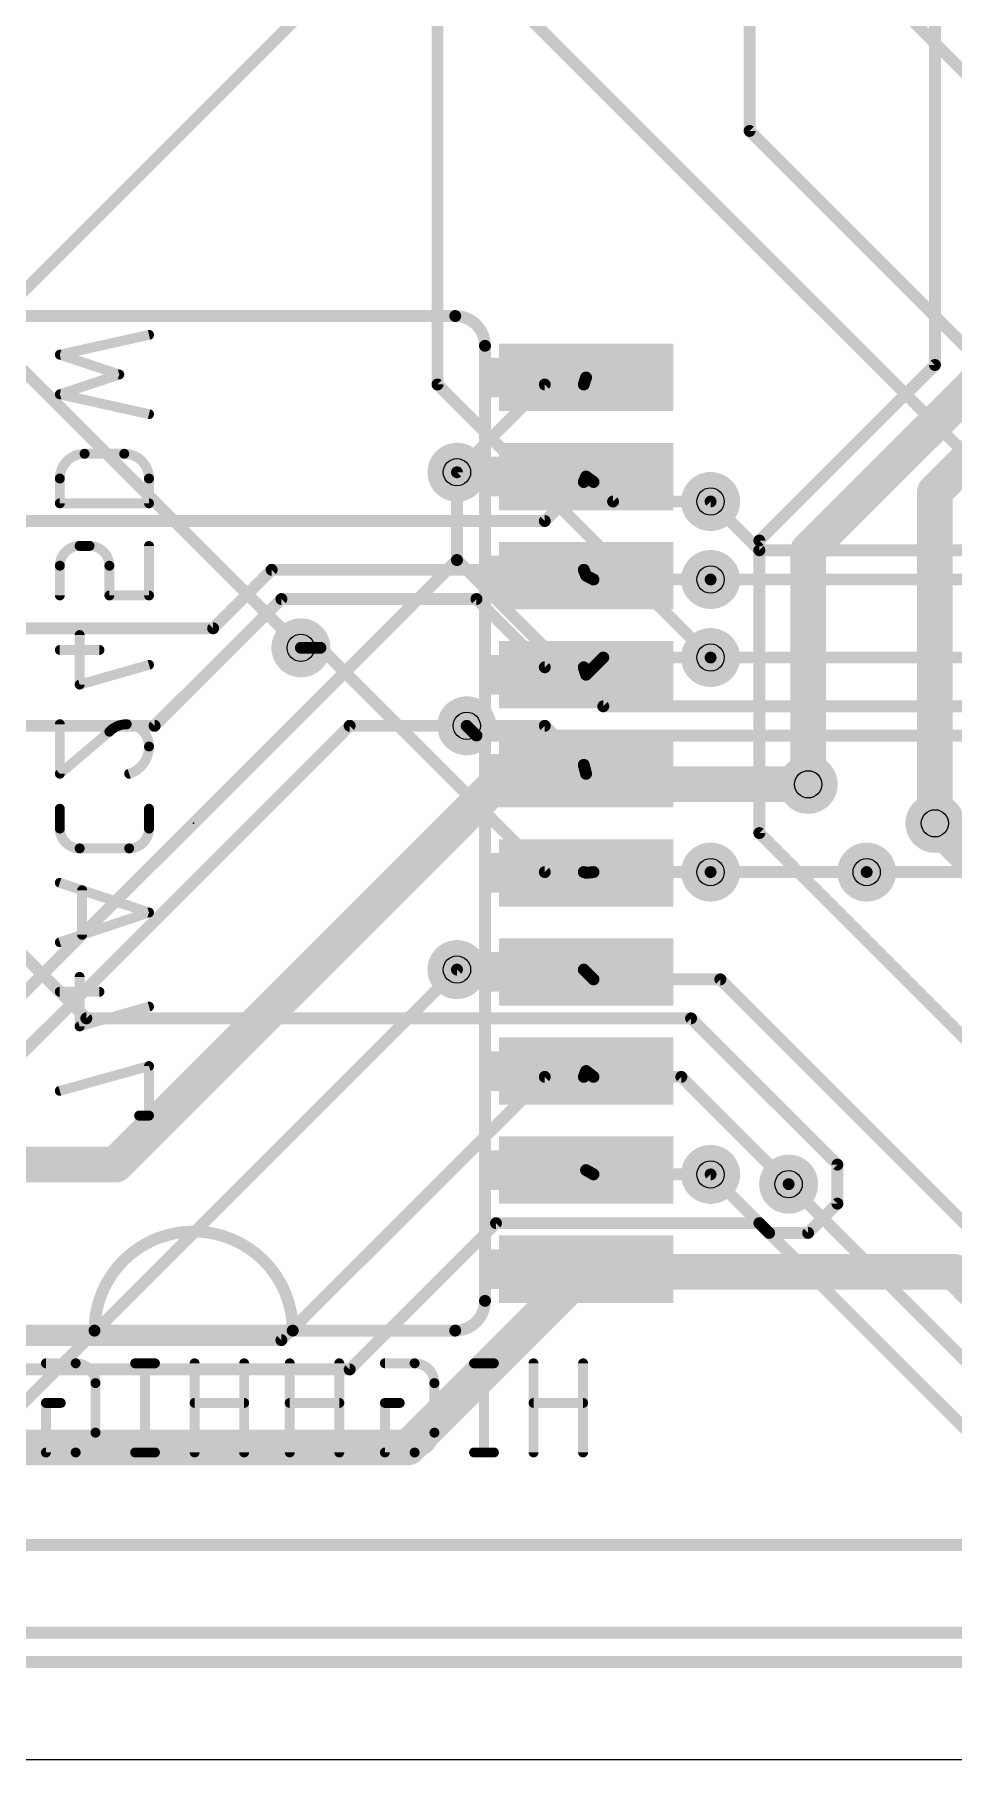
# Model space of a CAD drawing. Extents: x 0 to 200, y 0 to 49.
# Drawn here: x 54.96 to 66.74, y 0 to 22.11 of the extents above; entities that cross this region are included whole.
import ezdxf

# ---------------------------------------------------------------- set-up
doc = ezdxf.new("R2010")
doc.units = 0
for name, color, linetype in [('1', 12, 'CONTINUOUS'), ('16', 132, 'CONTINUOUS'), ('18', 110, 'CONTINUOUS'), ('20', 31, 'CONTINUOUS'), ('22', 253, 'CONTINUOUS'), ('24', 53, 'CONTINUOUS'), ('26', 253, 'CONTINUOUS'), ('28', 253, 'CONTINUOUS'), ('30', 253, 'CONTINUOUS'), ('32', 253, 'CONTINUOUS'), ('44', 253, 'CONTINUOUS'), ('52', 253, 'CONTINUOUS')]:
    doc.layers.add(name, color=color, linetype=linetype)

# ---------------------------------------------------------------- blocks, each defined once
blk = doc.blocks.new('RECT')
blk.add_solid([(-0.5, -0.5), (0.5, -0.5), (-0.5, 0.5), (0.5, 0.5)])
blk = doc.blocks.new('ROUNDV')
at = {"const_width": 0.5}
blk.add_lwpolyline([(0, -0.25, 1), (0, 0.25, 1), (0, -0.25)], format="xyb", dxfattribs=at)

msp = doc.modelspace()

# ---------------------------------------------------------------- linework, layer by layer
at = {"layer": '1'}
for points, const_width in [([(64.125, 25.375), (64.125, 20.875)], 0.1524), ([(60.125, 17.625), (60.125, 25)], 0.1524), ([(64.75, 23.75), (68.875, 19.625)], 0.1524), ([(67.5, 16.125), (60.875, 22.75)], 0.1524), ([(64.125, 20.875), (72.75, 12.25)], 0.1524), ([(58.375, 14.25), (54.5, 18.125)], 0.1524), ([(63.625, 14.125), (60.125, 17.625)], 0.1524), ([(60.375, 16.5), (60.375, 15.375)], 0.1524), ([(63.625, 16.125), (64.25, 15.5)], 0.1524), ([(64.25, 15.5), (68.5, 15.5)], 0.1524), ([(60.375, 15.375), (52.125, 7.125)], 0.1524), ([(60.375, 15.375), (62.25, 13.5)], 0.1524), ([(63.625, 15.125), (68.375, 15.125)], 0.1524), ([(63.625, 14.125), (68.875, 14.125)], 0.1524), ([(62.25, 13.5), (69, 13.5)], 0.1524), ([(59, 13.25), (50.625, 4.875)], 0.1524), ([(60.5, 13.25), (59, 13.25)], 0.1524), ([(60.5, 13.25), (60.625, 13.125)], 0.1524), ([(60.625, 13.125), (67.375, 13.125)], 0.1524), ([(56, 7.625), (60.875, 12.5)], 0.4572), ([(60.875, 12.5), (64.875, 12.5)], 0.4572), ([(66.5, 12), (68.125, 10.375)], 0.4572), ([(63.625, 11.375), (65.625, 11.375)], 0.1524), ([(60.375, 10.125), (52, 1.75)], 0.1524), ([(54.125, 7.625), (56, 7.625)], 0.4572), ([(70, 1.125), (63.625, 7.5)], 0.1524), ([(64.625, 7.375), (69.75, 2.25)], 0.1524)]:
    msp.add_lwpolyline(points, dxfattribs=dict(at, const_width=const_width))
for points, const_width in [([(64.0869, 20.875, 1), (64.1631, 20.875)], 0.0762), ([(64.1519, 20.9019, 1), (64.0981, 20.8481)], 0.0762), ([(60.1519, 17.6519, 1), (60.0981, 17.5981)], 0.0762), ([(60.0869, 17.625, 1), (60.1631, 17.625)], 0.0762), ([(60.4131, 16.5, 1), (60.3369, 16.5)], 0.0762), ([(63.6519, 16.1519, 1), (63.5981, 16.0981)], 0.0762), ([(64.25, 15.5381, 1), (64.25, 15.4619)], 0.0762), ([(64.2231, 15.4731, 1), (64.2769, 15.5269)], 0.0762), ([(60.3369, 15.375, 1), (60.4131, 15.375)], 0.0762), ([(60.4019, 15.4019, 1), (60.3481, 15.3481)], 0.0762), ([(60.4019, 15.3481, 1), (60.3481, 15.4019)], 0.0762), ([(63.625, 15.1631, 1), (63.625, 15.0869)], 0.0762), ([(58.3481, 14.2231, 1), (58.4019, 14.2769)], 0.0762), ([(63.625, 14.1631, 1), (63.625, 14.0869)], 0.0762), ([(63.5981, 14.0981, 1), (63.6519, 14.1519)], 0.0762), ([(62.25, 13.5381, 1), (62.25, 13.4619)], 0.0762), ([(62.2231, 13.4731, 1), (62.2769, 13.5269)], 0.0762), ([(59, 13.2881, 1), (59, 13.2119)], 0.0762), ([(59.0269, 13.2231, 1), (58.9731, 13.2769)], 0.0762), ([(60.5269, 13.2769, 1), (60.4731, 13.2231)], 0.0762), ([(60.5, 13.2119, 1), (60.5, 13.2881)], 0.0762), ([(60.625, 13.1631, 1), (60.625, 13.0869)], 0.0762), ([(60.5981, 13.0981, 1), (60.6519, 13.1519)], 0.0762), ([(60.875, 12.6143, 1), (60.875, 12.3857)], 0.2286), ([(60.9558, 12.4192, 1), (60.7942, 12.5808)], 0.2286), ([(64.875, 12.3857, 1), (64.875, 12.6143)], 0.2286), ([(66.5808, 12.0808, 1), (66.4192, 11.9192)], 0.2286), ([(63.625, 11.4131, 1), (63.625, 11.3369)], 0.0762), ([(65.625, 11.3369, 1), (65.625, 11.4131)], 0.0762), ([(60.4019, 10.0981, 1), (60.3481, 10.1519)], 0.0762), ([(55.9192, 7.7058, 1), (56.0808, 7.5442)], 0.2286), ([(56, 7.5107, 1), (56, 7.7393)], 0.2286), ([(63.6519, 7.5269, 1), (63.5981, 7.4731)], 0.0762), ([(64.6519, 7.4019, 1), (64.5981, 7.3481)], 0.0762)]:
    msp.add_lwpolyline(points, format="xyb", dxfattribs=dict(at, const_width=const_width))
at = {"layer": '16'}
for points, const_width in [([(66.5, 17.875), (66.5, 27.125)], 0.1524), ([(62.375, 26.375), (53.125, 17.125)], 0.1524), ([(64.25, 15.625), (66.5, 17.875)], 0.1524), ([(64.875, 15.5), (67.25, 17.875)], 0.4572), ([(61.5, 17.625), (60.375, 16.5)], 0.1524), ([(62, 17.625), (61.5, 17.625)], 0.1524), ([(62, 17.625), (62.0292, 17.715)], 0.1524), ([(67.25, 17), (66.5, 16.25)], 0.4572), ([(62, 16.375), (61.5, 15.875)], 0.1524), ([(62, 16.375), (62.0292, 16.445)], 0.1524), ([(62.125, 16.375), (62.0292, 16.445)], 0.1524), ([(62.125, 16.375), (62.375, 16.125)], 0.1524), ([(66.5, 16.25), (66.5, 12)], 0.4572), ([(62.375, 16.125), (63.625, 16.125)], 0.1524), ([(61.5, 15.875), (50.75, 15.875)], 0.1524), ([(64.25, 11.875), (64.25, 15.625)], 0.1524), ([(64.875, 12.5), (64.875, 15.5)], 0.4572), ([(58, 15.25), (57.25, 14.5)], 0.1524), ([(62, 15.25), (58, 15.25)], 0.1524), ([(62, 15.25), (62.0292, 15.175)], 0.1524), ([(62.125, 15.125), (62.0292, 15.175)], 0.1524), ([(62.125, 15.125), (63.625, 15.125)], 0.1524), ([(58.125, 14.875), (56.5, 13.25)], 0.1524), ([(60.625, 14.875), (58.125, 14.875)], 0.1524), ([(61.5, 14), (60.625, 14.875)], 0.1524), ([(57.25, 14.5), (50.375, 14.5)], 0.1524), ([(58.625, 14.25), (58.375, 14.25)], 0.1524), ([(61.5, 11.375), (58.625, 14.25)], 0.1524), ([(62.125, 14), (62.25, 14.125)], 0.1524), ([(62.25, 14.125), (63.625, 14.125)], 0.1524), ([(62, 14), (61.5, 14)], 0.1524), ([(62, 14), (62.0292, 13.905)], 0.1524), ([(62.125, 14), (62.0292, 13.905)], 0.1524), ([(56.5, 13.25), (50.125, 13.25)], 0.1524), ([(61.5, 13.25), (60.5, 13.25)], 0.1524), ([(62, 12.75), (61.5, 13.25)], 0.1524), ([(62, 12.75), (62.0292, 12.635)], 0.1524), ([(53.125, 12), (55.625, 9.5)], 0.1524), ([(67.25, 8.875), (64.25, 11.875)], 0.1524), ([(62, 11.375), (61.5, 11.375)], 0.1524), ([(62, 11.375), (62.0292, 11.365)], 0.1524), ([(62.125, 11.375), (62.0292, 11.365)], 0.1524), ([(62.125, 11.375), (63.625, 11.375)], 0.1524), ([(65.625, 11.375), (68.125, 11.375)], 0.1524), ([(62, 10.125), (60.375, 10.125)], 0.1524), ([(62, 10.125), (62.0292, 10.095)], 0.1524), ([(62.125, 10), (62.0292, 10.095)], 0.1524), ([(62.125, 10), (63.75, 10)], 0.1524), ([(63.75, 10), (70, 3.75)], 0.1524), ([(55.625, 9.5), (63.375, 9.5)], 0.1524), ([(63.375, 9.5), (65.25, 7.625)], 0.1524), ([(62, 8.75), (62.0292, 8.825)], 0.1524), ([(62.125, 8.75), (62.0292, 8.825)], 0.1524), ([(61.5, 8.75), (58.125, 5.375)], 0.1524), ([(62, 8.75), (61.5, 8.75)], 0.1524), ([(62.125, 8.75), (63.25, 8.75)], 0.1524), ([(63.25, 8.75), (64.625, 7.375)], 0.1524), ([(62.125, 7.5), (62.0292, 7.555)], 0.1524), ([(63.625, 7.5), (62.125, 7.5)], 0.1524), ([(65.25, 7.625), (65.25, 7.125)], 0.1524), ([(65.25, 7.125), (64.875, 6.75)], 0.1524), ([(60.875, 6.875), (59, 5)], 0.1524), ([(64.25, 6.875), (60.875, 6.875)], 0.1524), ([(64.375, 6.75), (64.25, 6.875)], 0.1524), ([(64.875, 6.75), (64.375, 6.75)], 0.1524), ([(61.875, 6.125), (62.0292, 6.285)], 0.4572), ([(62.125, 6.25), (62.0292, 6.285)], 0.4572), ([(66.75, 6.25), (62.125, 6.25)], 0.4572), ([(69.75, 3.25), (66.75, 6.25)], 0.4572), ([(61.875, 6.125), (59.75, 4)], 0.4572), ([(58.125, 5.375), (51.125, 5.375)], 0.1524), ([(59, 5), (52.25, 5)], 0.1524), ([(59.75, 4), (52.125, 4)], 0.4572), ([(52.5, 2.75), (75.125, 2.75)], 0.1524), ([(147.125, 1.625), (53.125, 1.625)], 0.1524), ([(148, 1.25), (30.375, 1.25)], 0.1524)]:
    msp.add_lwpolyline(points, dxfattribs=dict(at, const_width=const_width))
for points, const_width in [([(66.4619, 17.875, 1), (66.5381, 17.875)], 0.0762), ([(66.5269, 17.8481, 1), (66.4731, 17.9019)], 0.0762), ([(61.5, 17.6631, 1), (61.5, 17.5869)], 0.0762), ([(61.5269, 17.5981, 1), (61.4731, 17.6519)], 0.0762), ([(62.0654, 17.7032, 1), (61.993, 17.7268)], 0.0762), ([(62, 17.5869, 1), (62, 17.6631)], 0.0762), ([(61.9638, 17.6368, 1), (62.0362, 17.6132)], 0.0762), ([(60.3481, 16.5269, 1), (60.4019, 16.4731)], 0.0762), ([(61.9648, 16.3897, 1), (62.0352, 16.3603)], 0.0762), ([(62.0269, 16.3481, 1), (61.9731, 16.4019)], 0.0762), ([(62.0517, 16.4758, 1), (62.0067, 16.4142)], 0.0762), ([(62.0644, 16.4303, 1), (61.994, 16.4597)], 0.0762), ([(62.1519, 16.4019, 1), (62.0981, 16.3481)], 0.0762), ([(62.1025, 16.3442, 1), (62.1475, 16.4058)], 0.0762), ([(66.6143, 16.25, 1), (66.3857, 16.25)], 0.2286), ([(66.4192, 16.3308, 1), (66.5808, 16.1692)], 0.2286), ([(62.375, 16.1631, 1), (62.375, 16.0869)], 0.0762), ([(62.3481, 16.0981, 1), (62.4019, 16.1519)], 0.0762), ([(63.625, 16.0869, 1), (63.625, 16.1631)], 0.0762), ([(61.4731, 15.9019, 1), (61.5269, 15.8481)], 0.0762), ([(61.5, 15.8369, 1), (61.5, 15.9131)], 0.0762), ([(64.2881, 15.625, 1), (64.2119, 15.625)], 0.0762), ([(64.9893, 15.5, 1), (64.7607, 15.5)], 0.2286), ([(64.2231, 15.6519, 1), (64.2769, 15.5981)], 0.0762), ([(64.7942, 15.5808, 1), (64.9558, 15.4192)], 0.2286), ([(58, 15.2881, 1), (58, 15.2119)], 0.0762), ([(58.0269, 15.2231, 1), (57.9731, 15.2769)], 0.0762), ([(62.0355, 15.2638, 1), (61.9645, 15.2362)], 0.0762), ([(62, 15.2119, 1), (62, 15.2881)], 0.0762), ([(62.0468, 15.2088, 1), (62.0116, 15.1412)], 0.0762), ([(61.9937, 15.1612, 1), (62.0647, 15.1888)], 0.0762), ([(62.125, 15.1631, 1), (62.125, 15.0869)], 0.0762), ([(62.1074, 15.0912, 1), (62.1426, 15.1588)], 0.0762), ([(63.625, 15.0869, 1), (63.625, 15.1631)], 0.0762), ([(58.125, 14.9131, 1), (58.125, 14.8369)], 0.0762), ([(58.1519, 14.8481, 1), (58.0981, 14.9019)], 0.0762), ([(60.6519, 14.9019, 1), (60.5981, 14.8481)], 0.0762), ([(60.625, 14.8369, 1), (60.625, 14.9131)], 0.0762), ([(57.2231, 14.5269, 1), (57.2769, 14.4731)], 0.0762), ([(57.25, 14.4619, 1), (57.25, 14.5381)], 0.0762), ([(58.375, 14.2881, 1), (58.375, 14.2119)], 0.0762), ([(58.6519, 14.2769, 1), (58.5981, 14.2231)], 0.0762), ([(58.625, 14.2119, 1), (58.625, 14.2881)], 0.0762), ([(62.25, 14.1631, 1), (62.25, 14.0869)], 0.0762), ([(62.2769, 14.0981, 1), (62.2231, 14.1519)], 0.0762), ([(63.625, 14.0869, 1), (63.625, 14.1631)], 0.0762), ([(61.5, 14.0381, 1), (61.5, 13.9619)], 0.0762), ([(61.4731, 13.9731, 1), (61.5269, 14.0269)], 0.0762), ([(62.0364, 14.0112, 1), (61.9636, 13.9888)], 0.0762), ([(62.0024, 13.9321, 1), (62.056, 13.8779)], 0.0762), ([(61.9928, 13.8938, 1), (62.0656, 13.9162)], 0.0762), ([(62, 13.9619, 1), (62, 14.0381)], 0.0762), ([(62.0981, 14.0269, 1), (62.1519, 13.9731)], 0.0762), ([(62.1518, 13.9729, 1), (62.0982, 14.0271)], 0.0762), ([(56.4731, 13.2769, 1), (56.5269, 13.2231)], 0.0762), ([(56.5, 13.2119, 1), (56.5, 13.2881)], 0.0762), ([(60.5, 13.2881, 1), (60.5, 13.2119)], 0.0762), ([(61.5269, 13.2769, 1), (61.4731, 13.2231)], 0.0762), ([(61.5, 13.2119, 1), (61.5, 13.2881)], 0.0762), ([(62.0369, 12.7594, 1), (61.9631, 12.7406)], 0.0762), ([(61.9731, 12.7231, 1), (62.0269, 12.7769)], 0.0762), ([(61.9923, 12.6256, 1), (62.0661, 12.6444)], 0.0762), ([(64.7607, 12.5, 1), (64.9893, 12.5)], 0.2286), ([(64.2769, 11.9019, 1), (64.2231, 11.8481)], 0.0762), ([(66.3857, 12, 1), (66.6143, 12)], 0.2286), ([(64.2119, 11.875, 1), (64.2881, 11.875)], 0.0762), ([(61.5, 11.4131, 1), (61.5, 11.3369)], 0.0762), ([(61.4731, 11.3481, 1), (61.5269, 11.4019)], 0.0762), ([(62.0123, 11.411, 1), (61.9877, 11.339)], 0.0762), ([(62.0252, 11.4029, 1), (62.0332, 11.3271)], 0.0762), ([(62, 11.3369, 1), (62, 11.4131)], 0.0762), ([(62.0169, 11.329, 1), (62.0415, 11.401)], 0.0762), ([(62.125, 11.4131, 1), (62.125, 11.3369)], 0.0762), ([(62.129, 11.3371, 1), (62.121, 11.4129)], 0.0762), ([(63.625, 11.3369, 1), (63.625, 11.4131)], 0.0762), ([(65.625, 11.4131, 1), (65.625, 11.3369)], 0.0762), ([(60.375, 10.1631, 1), (60.375, 10.0869)], 0.0762), ([(62.0273, 10.1516, 1), (61.9727, 10.0984)], 0.0762), ([(62.056, 10.1221, 1), (62.0024, 10.0679)], 0.0762), ([(62, 10.0869, 1), (62, 10.1631)], 0.0762), ([(62.0019, 10.0684, 1), (62.0565, 10.1216)], 0.0762), ([(62.125, 10.0381, 1), (62.125, 9.9619)], 0.0762), ([(62.0982, 9.9729, 1), (62.1518, 10.0271)], 0.0762), ([(63.7769, 10.0269, 1), (63.7231, 9.9731)], 0.0762), ([(63.75, 9.9619, 1), (63.75, 10.0381)], 0.0762), ([(55.625, 9.5381, 1), (55.625, 9.4619)], 0.0762), ([(55.5981, 9.4731, 1), (55.6519, 9.5269)], 0.0762), ([(63.4019, 9.5269, 1), (63.3481, 9.4731)], 0.0762), ([(63.375, 9.4619, 1), (63.375, 9.5381)], 0.0762), ([(62.0527, 8.855, 1), (62.0057, 8.795)], 0.0762), ([(62.0647, 8.8112, 1), (61.9937, 8.8388)], 0.0762), ([(61.5, 8.7881, 1), (61.5, 8.7119)], 0.0762), ([(61.5269, 8.7231, 1), (61.4731, 8.7769)], 0.0762), ([(61.9645, 8.7638, 1), (62.0355, 8.7362)], 0.0762), ([(62, 8.7119, 1), (62, 8.7881)], 0.0762), ([(62.125, 8.7881, 1), (62.125, 8.7119)], 0.0762), ([(62.1015, 8.72, 1), (62.1485, 8.78)], 0.0762), ([(63.2769, 8.7769, 1), (63.2231, 8.7231)], 0.0762), ([(63.25, 8.7119, 1), (63.25, 8.7881)], 0.0762), ([(62.0482, 7.588, 1), (62.0102, 7.522)], 0.0762), ([(62.125, 7.5381, 1), (62.125, 7.4619)], 0.0762), ([(62.106, 7.467, 1), (62.144, 7.533)], 0.0762), ([(63.625, 7.4619, 1), (63.625, 7.5381)], 0.0762), ([(65.2881, 7.625, 1), (65.2119, 7.625)], 0.0762), ([(65.2231, 7.5981, 1), (65.2769, 7.6519)], 0.0762), ([(64.5981, 7.3481, 1), (64.6519, 7.4019)], 0.0762), ([(65.2119, 7.125, 1), (65.2881, 7.125)], 0.0762), ([(65.2769, 7.0981, 1), (65.2231, 7.1519)], 0.0762), ([(60.875, 6.9131, 1), (60.875, 6.8369)], 0.0762), ([(60.9019, 6.8481, 1), (60.8481, 6.9019)], 0.0762), ([(64.2769, 6.9019, 1), (64.2231, 6.8481)], 0.0762), ([(64.25, 6.8369, 1), (64.25, 6.9131)], 0.0762), ([(64.375, 6.7881, 1), (64.375, 6.7119)], 0.0762), ([(64.3481, 6.7231, 1), (64.4019, 6.7769)], 0.0762), ([(64.8481, 6.7769, 1), (64.9019, 6.7231)], 0.0762), ([(64.875, 6.7119, 1), (64.875, 6.7881)], 0.0762), ([(62.0684, 6.3924, 1), (61.99, 6.1776)], 0.2286), ([(62.1115, 6.2057, 1), (61.9469, 6.3643)], 0.2286), ([(62.125, 6.3643, 1), (62.125, 6.1357)], 0.2286), ([(62.0858, 6.1426, 1), (62.1642, 6.3574)], 0.2286), ([(66.8308, 6.3308, 1), (66.6692, 6.1692)], 0.2286), ([(66.75, 6.1357, 1), (66.75, 6.3643)], 0.2286), ([(61.7927, 6.2043, 1), (61.9573, 6.0457)], 0.2286), ([(61.9558, 6.0442, 1), (61.7942, 6.2058)], 0.2286), ([(58.0981, 5.4019, 1), (58.1519, 5.3481)], 0.0762), ([(58.125, 5.3369, 1), (58.125, 5.4131)], 0.0762), ([(58.9731, 5.0269, 1), (59.0269, 4.9731)], 0.0762), ([(59, 4.9619, 1), (59, 5.0381)], 0.0762), ([(59.75, 3.8857, 1), (59.75, 4.1143)], 0.2286), ([(59.6692, 4.0808, 1), (59.8308, 3.9192)], 0.2286)]:
    msp.add_lwpolyline(points, format="xyb", dxfattribs=dict(at, const_width=const_width))
at = {"layer": '20'}
msp.add_line((0, 0), (200, 0), dxfattribs=at)
at = {"layer": '22', "const_width": 0.1524}
for points in [[(53.6472, 18.5024), (60.3528, 18.5024)], [(55.73, 5.4976), (53.6472, 5.4976)], [(58.27, 5.4976), (55.73, 5.4976)], [(60.3528, 5.4976), (58.27, 5.4976)]]:
    msp.add_lwpolyline(points, dxfattribs=at)
at = {"layer": '22'}
for points, const_width in [([(60.7338, 18.1214, 0.4142), (60.3528, 18.5024)], 0.1524), ([(60.3528, 18.5405, 1), (60.3528, 18.4643)], 0.0762), ([(60.3528, 18.4643, 1), (60.3528, 18.5405)], 0.0762), ([(60.6957, 18.1214, 1), (60.7719, 18.1214)], 0.0762), ([(58.27, 5.4976, 1), (55.73, 5.4976)], 0.1524), ([(60.3528, 5.4976, 0.4142), (60.7338, 5.8786)], 0.1524), ([(60.7719, 5.8786, 1), (60.6957, 5.8786)], 0.0762), ([(55.73, 5.5357, 1), (55.73, 5.4595)], 0.0762), ([(55.6919, 5.4976, 1), (55.7681, 5.4976)], 0.0762), ([(55.73, 5.4595, 1), (55.73, 5.5357)], 0.0762), ([(58.27, 5.5357, 1), (58.27, 5.4595)], 0.0762), ([(58.2319, 5.4976, 1), (58.3081, 5.4976)], 0.0762), ([(58.27, 5.4595, 1), (58.27, 5.5357)], 0.0762), ([(60.3528, 5.5357, 1), (60.3528, 5.4595)], 0.0762), ([(60.3528, 5.4595, 1), (60.3528, 5.5357)], 0.0762)]:
    msp.add_lwpolyline(points, format="xyb", dxfattribs=dict(at, const_width=const_width))
at = {"layer": '24'}
msp.add_point((57, 12), dxfattribs=at)
at = {"layer": '26', "const_width": 0.127}
for points in [[(55.4887, 5.0785), (55.1077, 5.0785)], [(56.5047, 5.0785), (56.2507, 5.0785)], [(56.3777, 5.0785), (56.3777, 3.9355)], [(57.0127, 5.0785), (57.0127, 3.9355)], [(57.6477, 3.9355), (57.6477, 5.0785)], [(58.2319, 5.0785), (58.2319, 3.9355)], [(58.8669, 3.9355), (58.8669, 5.0785)], [(59.8321, 5.0785), (59.4511, 5.0785)], [(60.8481, 5.0785), (60.5941, 5.0785)], [(60.7211, 5.0785), (60.7211, 3.9355)], [(61.3561, 5.0785), (61.3561, 3.9355)], [(61.9911, 3.9355), (61.9911, 5.0785)], [(55.7427, 4.1895), (55.7427, 4.8245)], [(60.0861, 4.1895), (60.0861, 4.8245)], [(55.2982, 4.5705), (55.1077, 4.5705)], [(55.1077, 4.5705), (55.1077, 3.9355)], [(57.6477, 4.5705), (57.0127, 4.5705)], [(58.8669, 4.5705), (58.2319, 4.5705)], [(59.6416, 4.5705), (59.4511, 4.5705)], [(59.4511, 4.5705), (59.4511, 3.9355)], [(61.9911, 4.5705), (61.3561, 4.5705)], [(55.1077, 3.9355), (55.4887, 3.9355)], [(56.5047, 3.9355), (56.2507, 3.9355)], [(59.4511, 3.9355), (59.8321, 3.9355)], [(60.8481, 3.9355), (60.5941, 3.9355)]]:
    msp.add_lwpolyline(points, dxfattribs=at)
at = {"layer": '26'}
for points, const_width in [([(55.1077, 5.1102, 1), (55.1077, 5.0468)], 0.0635), ([(55.7427, 4.8245, 0.4142), (55.4887, 5.0785)], 0.127), ([(55.4887, 5.1102, 1), (55.4887, 5.0468)], 0.0635), ([(55.4887, 5.0468, 1), (55.4887, 5.1102)], 0.0635), ([(56.2507, 5.1102, 1), (56.2507, 5.0468)], 0.0635), ([(56.4095, 5.0785, 1), (56.346, 5.0785)], 0.0635), ([(56.5047, 5.0468, 1), (56.5047, 5.1102)], 0.0635), ([(57.0445, 5.0785, 1), (56.9809, 5.0785)], 0.0635), ([(57.6795, 5.0785, 1), (57.6159, 5.0785)], 0.0635), ([(58.2637, 5.0785, 1), (58.2002, 5.0785)], 0.0635), ([(58.8987, 5.0785, 1), (58.8351, 5.0785)], 0.0635), ([(59.4511, 5.1102, 1), (59.4511, 5.0468)], 0.0635), ([(60.0861, 4.8245, 0.4142), (59.8321, 5.0785)], 0.127), ([(59.8321, 5.1102, 1), (59.8321, 5.0468)], 0.0635), ([(59.8321, 5.0468, 1), (59.8321, 5.1102)], 0.0635), ([(60.5941, 5.1102, 1), (60.5941, 5.0468)], 0.0635), ([(60.7529, 5.0785, 1), (60.6893, 5.0785)], 0.0635), ([(60.8481, 5.0468, 1), (60.8481, 5.1102)], 0.0635), ([(61.3879, 5.0785, 1), (61.3244, 5.0785)], 0.0635), ([(62.0229, 5.0785, 1), (61.9594, 5.0785)], 0.0635), ([(55.7745, 4.8245, 1), (55.7109, 4.8245)], 0.0635), ([(60.1179, 4.8245, 1), (60.0543, 4.8245)], 0.0635), ([(55.7109, 4.8245, 1), (55.7745, 4.8245)], 0.0635), ([(60.0543, 4.8245, 1), (60.1179, 4.8245)], 0.0635), ([(55.1395, 4.5705, 1), (55.0759, 4.5705)], 0.0635), ([(55.1077, 4.6022, 1), (55.1077, 4.5388)], 0.0635), ([(55.2982, 4.5388, 1), (55.2982, 4.6022)], 0.0635), ([(57.0127, 4.6022, 1), (57.0127, 4.5388)], 0.0635), ([(57.6477, 4.5388, 1), (57.6477, 4.6022)], 0.0635), ([(58.2319, 4.6022, 1), (58.2319, 4.5388)], 0.0635), ([(58.8669, 4.5388, 1), (58.8669, 4.6022)], 0.0635), ([(59.4829, 4.5705, 1), (59.4194, 4.5705)], 0.0635), ([(59.4511, 4.6022, 1), (59.4511, 4.5388)], 0.0635), ([(59.6416, 4.5388, 1), (59.6416, 4.6022)], 0.0635), ([(61.3561, 4.6022, 1), (61.3561, 4.5388)], 0.0635), ([(61.9911, 4.5388, 1), (61.9911, 4.6022)], 0.0635), ([(55.4887, 3.9355, 0.4142), (55.7427, 4.1895)], 0.127), ([(55.7745, 4.1895, 1), (55.7109, 4.1895)], 0.0635), ([(55.7109, 4.1895, 1), (55.7745, 4.1895)], 0.0635), ([(59.8321, 3.9355, 0.4142), (60.0861, 4.1895)], 0.127), ([(60.1179, 4.1895, 1), (60.0543, 4.1895)], 0.0635), ([(60.0543, 4.1895, 1), (60.1179, 4.1895)], 0.0635), ([(55.1077, 3.9673, 1), (55.1077, 3.9038)], 0.0635), ([(55.4887, 3.9673, 1), (55.4887, 3.9038)], 0.0635), ([(55.4887, 3.9038, 1), (55.4887, 3.9673)], 0.0635), ([(56.2507, 3.9673, 1), (56.2507, 3.9038)], 0.0635), ([(56.5047, 3.9038, 1), (56.5047, 3.9673)], 0.0635), ([(59.4511, 3.9673, 1), (59.4511, 3.9038)], 0.0635), ([(59.8321, 3.9673, 1), (59.8321, 3.9038)], 0.0635), ([(59.8321, 3.9038, 1), (59.8321, 3.9673)], 0.0635), ([(60.5941, 3.9673, 1), (60.5941, 3.9038)], 0.0635), ([(60.8481, 3.9038, 1), (60.8481, 3.9673)], 0.0635), ([(55.0759, 3.9355, 1), (55.1395, 3.9355)], 0.0635), ([(56.346, 3.9355, 1), (56.4095, 3.9355)], 0.0635), ([(56.9809, 3.9355, 1), (57.0445, 3.9355)], 0.0635), ([(57.6159, 3.9355, 1), (57.6795, 3.9355)], 0.0635), ([(58.2002, 3.9355, 1), (58.2637, 3.9355)], 0.0635), ([(58.8351, 3.9355, 1), (58.8987, 3.9355)], 0.0635), ([(59.4194, 3.9355, 1), (59.4829, 3.9355)], 0.0635), ([(60.6893, 3.9355, 1), (60.7529, 3.9355)], 0.0635), ([(61.3244, 3.9355, 1), (61.3879, 3.9355)], 0.0635), ([(61.9594, 3.9355, 1), (62.0229, 3.9355)], 0.0635)]:
    msp.add_lwpolyline(points, format="xyb", dxfattribs=dict(at, const_width=const_width))
at = {"layer": '28', "const_width": 0.127}
for points in [[(55.2855, 18.0071), (56.4285, 18.2611)], [(56.0475, 17.7531), (55.2855, 18.0071)], [(55.2855, 17.4991), (56.0475, 17.7531)], [(56.4285, 17.2451), (55.2855, 17.4991)], [(56.111, 16.7371), (55.603, 16.7371)], [(55.2855, 16.4196), (55.2855, 16.1021)], [(56.4285, 16.1021), (56.4285, 16.4196)], [(55.2855, 16.1021), (56.4285, 16.1021)], [(55.5395, 15.556), (55.6665, 15.556)], [(56.4285, 14.921), (56.4285, 15.556)], [(55.2855, 14.921), (55.2855, 15.302)], [(55.9205, 15.302), (55.9205, 14.921)], [(55.9205, 14.921), (56.4285, 14.921)], [(55.5395, 13.778), (55.5395, 14.413)], [(55.7935, 14.2225), (55.2855, 14.2225)], [(56.4285, 14.032), (55.5395, 13.778)], [(55.2855, 12.635), (55.2855, 13.27)], [(55.9205, 13.1747), (55.2855, 12.635)], [(55.2855, 12.1868), (55.2855, 11.9328)], [(56.4285, 11.9328), (56.4285, 12.1868)], [(55.5395, 11.6788), (56.1745, 11.6788)], [(56.4285, 10.857), (55.2855, 11.238)], [(55.5712, 11.1428), (55.5712, 10.5713)], [(55.2855, 10.476), (56.4285, 10.857)], [(55.5395, 9.3965), (55.5395, 10.0315)], [(55.7935, 9.841), (55.2855, 9.841)], [(56.4285, 9.6505), (55.5395, 9.3965)], [(56.4285, 8.8885), (55.2855, 8.571)], [(56.4285, 8.2535), (56.4285, 8.8885)], [(56.3015, 8.2535), (56.4285, 8.2535)]]:
    msp.add_lwpolyline(points, dxfattribs=at)
at = {"layer": '28'}
for points, const_width in [([(56.4354, 18.2301, 1), (56.4216, 18.2921)], 0.0635), ([(55.2955, 18.0372, 1), (55.2755, 17.977)], 0.0635), ([(55.2786, 18.0381, 1), (55.2924, 17.9761)], 0.0635), ([(56.0575, 17.723, 1), (56.0375, 17.7832)], 0.0635), ([(56.0375, 17.723, 1), (56.0575, 17.7832)], 0.0635), ([(55.2924, 17.5301, 1), (55.2786, 17.4681)], 0.0635), ([(55.2755, 17.5292, 1), (55.2955, 17.469)], 0.0635), ([(56.4216, 17.2141, 1), (56.4354, 17.2761)], 0.0635), ([(55.603, 16.7371, 0.4142), (55.2855, 16.4196)], 0.127), ([(55.603, 16.7688, 1), (55.603, 16.7053)], 0.0635), ([(55.603, 16.7053, 1), (55.603, 16.7688)], 0.0635), ([(56.4285, 16.4196, 0.4142), (56.111, 16.7371)], 0.127), ([(56.111, 16.7688, 1), (56.111, 16.7053)], 0.0635), ([(56.111, 16.7053, 1), (56.111, 16.7688)], 0.0635), ([(55.3173, 16.4196, 1), (55.2538, 16.4196)], 0.0635), ([(55.2538, 16.4196, 1), (55.3173, 16.4196)], 0.0635), ([(56.4603, 16.4196, 1), (56.3967, 16.4196)], 0.0635), ([(56.3967, 16.4196, 1), (56.4603, 16.4196)], 0.0635), ([(55.2855, 16.1338, 1), (55.2855, 16.0703)], 0.0635), ([(56.4285, 16.0703, 1), (56.4285, 16.1338)], 0.0635), ([(55.2538, 16.1021, 1), (55.3173, 16.1021)], 0.0635), ([(56.3967, 16.1021, 1), (56.4603, 16.1021)], 0.0635), ([(55.5395, 15.556, 0.4142), (55.2855, 15.302)], 0.127), ([(55.5395, 15.5877, 1), (55.5395, 15.5242)], 0.0635), ([(55.5395, 15.5242, 1), (55.5395, 15.5877)], 0.0635), ([(55.9205, 15.302, 0.4142), (55.6665, 15.556)], 0.127), ([(55.6665, 15.5877, 1), (55.6665, 15.5242)], 0.0635), ([(55.6665, 15.5242, 1), (55.6665, 15.5877)], 0.0635), ([(56.4603, 15.556, 1), (56.3967, 15.556)], 0.0635), ([(55.3173, 15.302, 1), (55.2538, 15.302)], 0.0635), ([(55.2538, 15.302, 1), (55.3173, 15.302)], 0.0635), ([(55.9523, 15.302, 1), (55.8888, 15.302)], 0.0635), ([(55.8888, 15.302, 1), (55.9523, 15.302)], 0.0635), ([(55.2538, 14.921, 1), (55.3173, 14.921)], 0.0635), ([(55.9205, 14.9527, 1), (55.9205, 14.8892)], 0.0635), ([(55.8888, 14.921, 1), (55.9523, 14.921)], 0.0635), ([(56.3967, 14.921, 1), (56.4603, 14.921)], 0.0635), ([(56.4285, 14.8892, 1), (56.4285, 14.9527)], 0.0635), ([(55.5713, 14.413, 1), (55.5078, 14.413)], 0.0635), ([(55.2855, 14.2542, 1), (55.2855, 14.1907)], 0.0635), ([(55.7935, 14.1907, 1), (55.7935, 14.2542)], 0.0635), ([(56.4372, 14.0015, 1), (56.4198, 14.0625)], 0.0635), ([(55.5308, 13.8085, 1), (55.5482, 13.7475)], 0.0635), ([(55.5078, 13.778, 1), (55.5713, 13.778)], 0.0635), ([(55.3173, 13.27, 1), (55.2538, 13.27)], 0.0635), ([(56.1427, 13.27, 0.2053), (55.9205, 13.1747)], 0.127), ([(56.4285, 12.9842, 0.4142), (56.1427, 13.27)], 0.127), ([(56.1427, 13.3017, 1), (56.1427, 13.2382)], 0.0635), ([(56.1427, 13.2382, 1), (56.1428, 13.3017)], 0.0635), ([(55.8975, 13.1966, 1), (55.9435, 13.1529)], 0.0635), ([(55.9411, 13.1506, 1), (55.8999, 13.1989)], 0.0635), ([(56.1745, 12.635, 0.3252), (56.4285, 12.9842)], 0.127), ([(56.4603, 12.9842, 1), (56.3967, 12.9842)], 0.0635), ([(56.3967, 12.9842, 1), (56.4603, 12.9842)], 0.0635), ([(55.2649, 12.6592, 1), (55.3061, 12.6108)], 0.0635), ([(55.2538, 12.635, 1), (55.3173, 12.635)], 0.0635), ([(56.1647, 12.6652, 1), (56.1843, 12.6048)], 0.0635), ([(55.3173, 12.1868, 1), (55.2538, 12.1868)], 0.0635), ([(56.4603, 12.1868, 1), (56.3967, 12.1868)], 0.0635), ([(55.2855, 11.9328, 0.4142), (55.5395, 11.6788)], 0.127), ([(55.3173, 11.9328, 1), (55.2538, 11.9328)], 0.0635), ([(55.2538, 11.9328, 1), (55.3173, 11.9328)], 0.0635), ([(56.1745, 11.6788, 0.4142), (56.4285, 11.9328)], 0.127), ([(56.4603, 11.9328, 1), (56.3967, 11.9328)], 0.0635), ([(56.3967, 11.9328, 1), (56.4603, 11.9328)], 0.0635), ([(55.5395, 11.7105, 1), (55.5395, 11.647)], 0.0635), ([(55.5395, 11.647, 1), (55.5395, 11.7105)], 0.0635), ([(56.1745, 11.7105, 1), (56.1745, 11.647)], 0.0635), ([(56.1745, 11.647, 1), (56.1745, 11.7105)], 0.0635), ([(55.2955, 11.2681, 1), (55.2755, 11.2079)], 0.0635), ([(55.603, 11.1428, 1), (55.5395, 11.1428)], 0.0635), ([(56.4385, 10.8269, 1), (56.4185, 10.8871)], 0.0635), ([(56.4185, 10.8269, 1), (56.4385, 10.8871)], 0.0635), ([(55.2755, 10.5061, 1), (55.2955, 10.4459)], 0.0635), ([(55.5395, 10.5713, 1), (55.603, 10.5713)], 0.0635), ([(55.5713, 10.0315, 1), (55.5078, 10.0315)], 0.0635), ([(55.2855, 9.8728, 1), (55.2855, 9.8093)], 0.0635), ([(55.7935, 9.8093, 1), (55.7935, 9.8728)], 0.0635), ([(56.4372, 9.62, 1), (56.4198, 9.681)], 0.0635), ([(55.5308, 9.427, 1), (55.5482, 9.366)], 0.0635), ([(55.5078, 9.3965, 1), (55.5713, 9.3965)], 0.0635), ([(56.4603, 8.8885, 1), (56.3967, 8.8885)], 0.0635), ([(56.437, 8.8579, 1), (56.42, 8.9191)], 0.0635), ([(55.277, 8.6016, 1), (55.294, 8.5404)], 0.0635), ([(56.3015, 8.2853, 1), (56.3015, 8.2218)], 0.0635), ([(56.3967, 8.2535, 1), (56.4603, 8.2535)], 0.0635), ([(56.4285, 8.2218, 1), (56.4285, 8.2853)], 0.0635)]:
    msp.add_lwpolyline(points, format="xyb", dxfattribs=dict(at, const_width=const_width))
at = {"layer": '44'}
for centre in [(60.375, 16.5), (63.625, 16.125), (63.625, 15.125), (58.375, 14.25), (63.625, 14.125), (60.5, 13.25), (64.875, 12.5), (66.5, 12), (63.625, 11.375), (65.625, 11.375), (60.375, 10.125), (63.625, 7.5), (64.625, 7.375)]:
    msp.add_circle(centre, 0.175, dxfattribs=at)
at = {"layer": '52', "const_width": 0.1524}
msp.add_lwpolyline([(60.7338, 18.1214), (60.7338, 5.8786)], dxfattribs=at)
at = {"layer": '52', "const_width": 0.0762}
for points in [[(60.7719, 18.1214, 1), (60.6957, 18.1214)], [(60.6957, 5.8786, 1), (60.7719, 5.8786)]]:
    msp.add_lwpolyline(points, format="xyb", dxfattribs=at)

# ---------------------------------------------------------------- block references
at = {"layer": '16', "xscale": 0.6604, "yscale": 2.032, "rotation": 90}
for p in [(62.0292, 17.715), (62.0292, 16.445), (62.0292, 15.175), (62.0292, 13.905), (62.0292, 12.635), (62.0292, 11.365), (62.0292, 10.095), (62.0292, 8.825), (62.0292, 7.555), (62.0292, 6.285)]:
    msp.add_blockref('RECT', p, dxfattribs=at)
at = {"layer": '18', "xscale": 0.7564, "yscale": 0.7564}
for p in [(60.375, 16.5), (60.375, 16.5), (63.625, 16.125), (63.625, 16.125), (63.625, 15.125), (63.625, 15.125), (58.375, 14.25), (58.375, 14.25), (63.625, 14.125), (63.625, 14.125), (60.5, 13.25), (60.5, 13.25), (64.875, 12.5), (64.875, 12.5), (66.5, 12), (66.5, 12), (63.625, 11.375), (63.625, 11.375), (65.625, 11.375), (65.625, 11.375), (60.375, 10.125), (60.375, 10.125), (63.625, 7.5), (63.625, 7.5), (64.625, 7.375), (64.625, 7.375)]:
    msp.add_blockref('ROUNDV', p, dxfattribs=at)
at = {"layer": '30', "xscale": 0.8636, "yscale": 2.2352, "rotation": 90}
for p in [(62.0292, 17.715), (62.0292, 16.445), (62.0292, 15.175), (62.0292, 13.905), (62.0292, 12.635), (62.0292, 11.365), (62.0292, 10.095), (62.0292, 8.825), (62.0292, 7.555), (62.0292, 6.285)]:
    msp.add_blockref('RECT', p, dxfattribs=at)
at = {"layer": '32', "xscale": 0.6604, "yscale": 2.032, "rotation": 90}
for p in [(62.0292, 17.715), (62.0292, 16.445), (62.0292, 15.175), (62.0292, 13.905), (62.0292, 12.635), (62.0292, 11.365), (62.0292, 10.095), (62.0292, 8.825), (62.0292, 7.555), (62.0292, 6.285)]:
    msp.add_blockref('RECT', p, dxfattribs=at)
at = {"layer": '52', "xscale": 0.508, "rotation": 90}
for p, yscale in [((60.7973, 17.715), 0.127), ((61.5974, 17.715), 1.4732), ((60.7973, 16.445), 0.127), ((61.5974, 16.445), 1.4732), ((60.7973, 15.175), 0.127), ((61.5974, 15.175), 1.4732), ((60.7973, 13.905), 0.127), ((61.5974, 13.905), 1.4732), ((60.7973, 12.635), 0.127), ((61.5974, 12.635), 1.4732), ((60.7973, 11.365), 0.127), ((61.5974, 11.365), 1.4732), ((60.7973, 10.095), 0.127), ((61.5974, 10.095), 1.4732), ((60.7973, 8.825), 0.127), ((61.5974, 8.825), 1.4732), ((60.7973, 7.555), 0.127), ((61.5974, 7.555), 1.4732), ((60.7973, 6.285), 0.127), ((61.5974, 6.285), 1.4732)]:
    msp.add_blockref('RECT', p, dxfattribs=dict(at, yscale=yscale))

doc.saveas('drawing.dxf')
